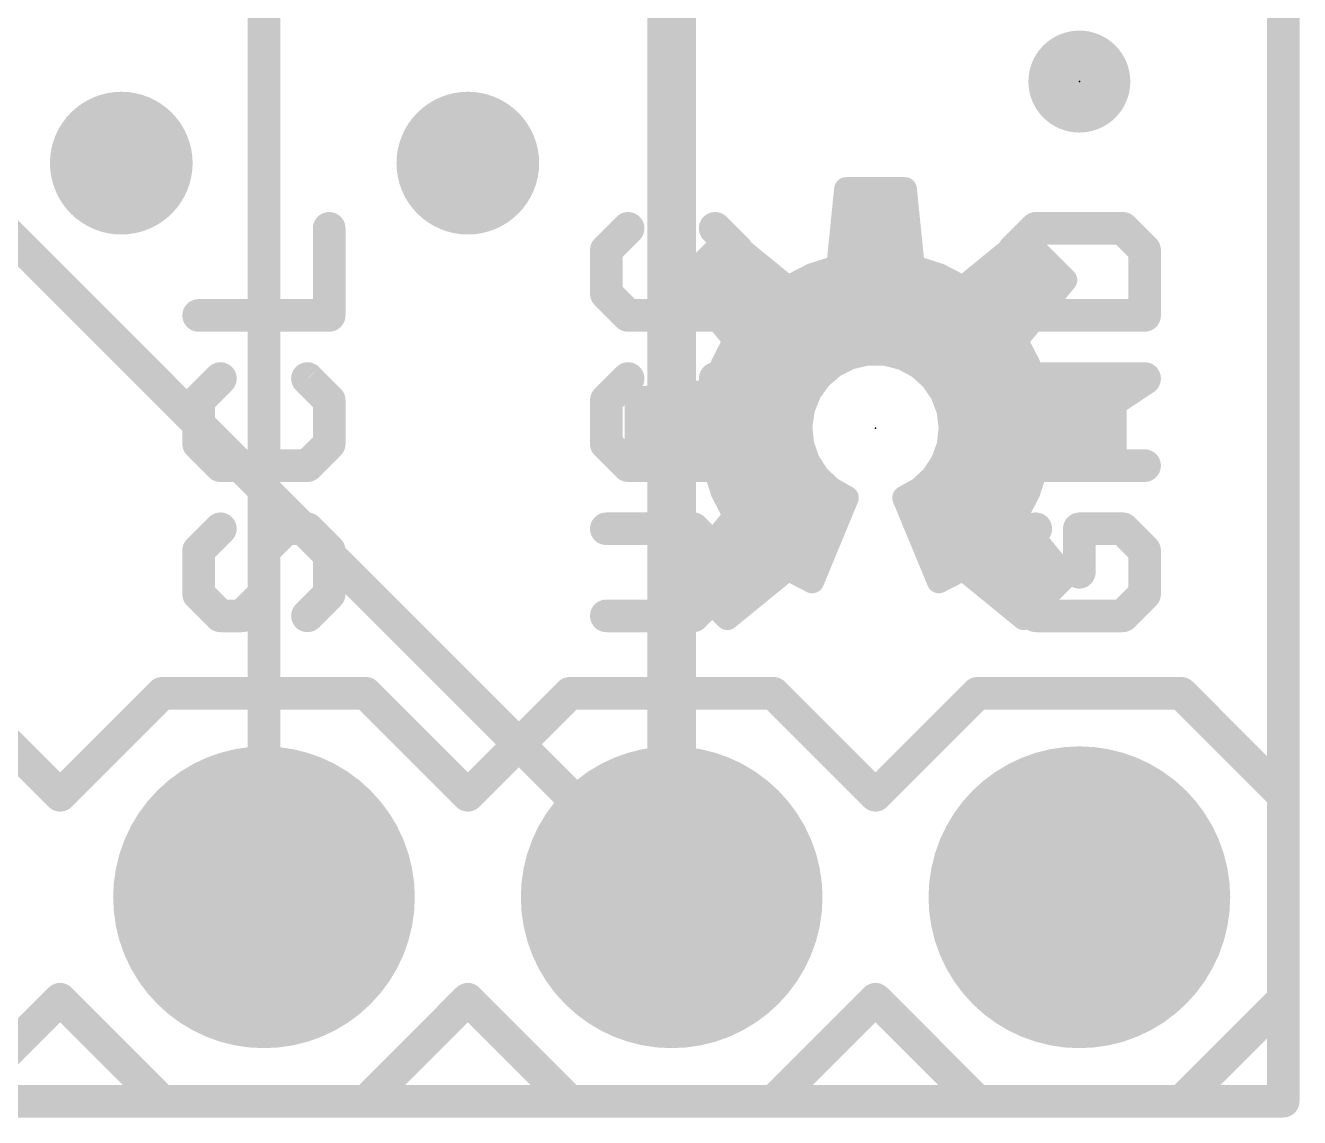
# Model space of a CAD drawing. Extents: x -0.1 to 16.5, y -10.2 to 17.9.
# Drawn here: x 7.4 to 15.34, y -0.1 to 6.7 of the extents above; entities that cross this region are included whole.
import ezdxf

# ---------------------------------------------------------------- set-up
doc = ezdxf.new("R2010")
doc.units = 0
for name, color, linetype in [('1', 22, 'CONTINUOUS'), ('16', 175, 'CONTINUOUS'), ('17', 82, 'CONTINUOUS'), ('18', 82, 'CONTINUOUS'), ('20', 53, 'CONTINUOUS'), ('21', 251, 'CONTINUOUS'), ('22', 2, 'CONTINUOUS'), ('23', 7, 'CONTINUOUS'), ('24', 7, 'CONTINUOUS'), ('51', 53, 'CONTINUOUS')]:
    doc.layers.add(name, color=color, linetype=linetype)

# ---------------------------------------------------------------- blocks, each defined once
blk = doc.blocks.new('RECT')
blk.add_solid([(-0.5, -0.5), (0.5, -0.5), (-0.5, 0.5), (0.5, 0.5)])
blk = doc.blocks.new('ROUNDP')
at = {"const_width": 0.5}
blk.add_lwpolyline([(0, -0.25, 1), (0, 0.25, 1), (0, -0.25)], format="xyb", dxfattribs=at)
blk = doc.blocks.new('PIE')
at = {"const_width": 0.5}
blk.add_lwpolyline([(0, -0.25, 1), (0, 0.25, 1), (0, -0.25)], format="xyb", dxfattribs=at)
blk = doc.blocks.new('ROUNDV')
at = {"const_width": 0.5}
blk.add_lwpolyline([(0, -0.25, 1), (0, 0.25, 1), (0, -0.25)], format="xyb", dxfattribs=at)

msp = doc.modelspace()

# ---------------------------------------------------------------- linework, layer by layer
at = {"layer": '1'}
for points, const_width in [([(15.24, 0), (15.24, 17.78)], 0.2032), ([(11.43, 1.27), (11.43, 9.525)], 0.3048), ([(11.43, 1.27), (6.35, 6.35)], 0.2032), ([(0, 0), (15.24, 0)], 0.2032)]:
    msp.add_lwpolyline(points, dxfattribs=dict(at, const_width=const_width))
for points, const_width in [([(11.3941, 1.2341, 1), (11.4659, 1.3059)], 0.1016), ([(11.3538, 1.27, 1), (11.5062, 1.27)], 0.1524), ([(15.24, -0.0508, 1), (15.24, 0.0508)], 0.1016), ([(15.1892, 0, 1), (15.2908, 0)], 0.1016)]:
    msp.add_lwpolyline(points, format="xyb", dxfattribs=dict(at, const_width=const_width))
at = {"layer": '16', "const_width": 0.2032}
for points in [[(15.24, 0), (15.24, 17.78)], [(8.89, 1.27), (8.89, 8.382)], [(0, 0), (15.24, 0)]]:
    msp.add_lwpolyline(points, dxfattribs=at)
at = {"layer": '16', "const_width": 0.1016}
for points in [[(8.8392, 1.27, 1), (8.9408, 1.27)], [(15.24, -0.0508, 1), (15.24, 0.0508)], [(15.1892, 0, 1), (15.2908, 0)]]:
    msp.add_lwpolyline(points, format="xyb", dxfattribs=at)
at = {"layer": '20', "const_width": 0.2032}
for points in [[(15.24, 0), (15.24, 17.78)], [(0, 0), (15.24, 0)]]:
    msp.add_lwpolyline(points, dxfattribs=at)
at = {"layer": '20', "const_width": 0.1016}
for points in [[(15.24, -0.0508, 1), (15.24, 0.0508)], [(15.1892, 0, 1), (15.2908, 0)]]:
    msp.add_lwpolyline(points, format="xyb", dxfattribs=at)
at = {"layer": '21', "const_width": 0.2032}
for points in [[(9.2964, 4.8936), (9.2964, 5.436)], [(11.1585, 5.436), (11.0229, 5.3004)], [(11.8364, 5.3004), (11.7008, 5.436)], [(13.6985, 5.436), (13.5629, 5.3004)], [(14.2408, 5.436), (13.6985, 5.436)], [(14.3764, 5.3004), (14.2408, 5.436)], [(11.0229, 5.3004), (11.0229, 5.0292)], [(11.8364, 5.0292), (11.8364, 5.3004)], [(13.5629, 5.3004), (13.5629, 4.8936)], [(14.3764, 4.8936), (14.3764, 5.3004)], [(11.0229, 5.0292), (11.1585, 4.8936)], [(11.7008, 4.8936), (11.8364, 5.0292)], [(8.4829, 4.8936), (9.2964, 4.8936)], [(11.1585, 4.8936), (11.7008, 4.8936)], [(13.5629, 4.8936), (14.3764, 4.8936)], [(8.6185, 4.5004), (8.4829, 4.3649)], [(9.2964, 4.3649), (9.1608, 4.5004)], [(11.1585, 4.5004), (11.0229, 4.3649)], [(11.8364, 4.3649), (11.7008, 4.5004)], [(13.5629, 3.9581), (14.3764, 4.5004)], [(14.3764, 4.5004), (13.5629, 4.5004)], [(8.4829, 4.3649), (8.4829, 4.0937)], [(9.2964, 4.0937), (9.2964, 4.3649)], [(11.0229, 4.3649), (11.0229, 4.0937)], [(11.8364, 4.0937), (11.8364, 4.3649)], [(8.4829, 4.0937), (8.6185, 3.9581)], [(9.1608, 3.9581), (9.2964, 4.0937)], [(11.0229, 4.0937), (11.1585, 3.9581)], [(11.7008, 3.9581), (11.8364, 4.0937)], [(8.6185, 3.9581), (9.1608, 3.9581)], [(11.1585, 3.9581), (11.7008, 3.9581)], [(14.3764, 3.9581), (13.5629, 3.9581)], [(8.6185, 3.5649), (8.4829, 3.4293)], [(8.8897, 3.4293), (9.0252, 3.5649)], [(9.0252, 3.5649), (9.1608, 3.5649)], [(9.1608, 3.5649), (9.2964, 3.4293)], [(11.5652, 3.5649), (11.0229, 3.5649)], [(11.8364, 3.2938), (11.5652, 3.5649)], [(13.6985, 3.5649), (13.5629, 3.4293)], [(14.2408, 3.5649), (13.9697, 3.5649)], [(13.9697, 3.5649), (13.9697, 3.2938)], [(14.3764, 3.4293), (14.2408, 3.5649)], [(8.4829, 3.4293), (8.4829, 3.1582)], [(8.8897, 3.1582), (8.8897, 3.4293)], [(9.2964, 3.4293), (9.2964, 3.1582)], [(13.5629, 3.4293), (13.5629, 3.1582)], [(14.3764, 3.1582), (14.3764, 3.4293)], [(11.5652, 3.0226), (11.8364, 3.2938)], [(8.4829, 3.1582), (8.6185, 3.0226)], [(8.7541, 3.0226), (8.8897, 3.1582)], [(9.2964, 3.1582), (9.1608, 3.0226)], [(13.5629, 3.1582), (13.6985, 3.0226)], [(14.2408, 3.0226), (14.3764, 3.1582)], [(8.6185, 3.0226), (8.7541, 3.0226)], [(11.0229, 3.0226), (11.5652, 3.0226)], [(13.6985, 3.0226), (14.2408, 3.0226)], [(6.985, 2.54), (7.62, 1.905)], [(8.255, 2.54), (7.62, 1.905)], [(8.255, 2.54), (9.525, 2.54)], [(9.525, 2.54), (10.16, 1.905)], [(10.16, 1.905), (10.795, 2.54)], [(10.795, 2.54), (12.065, 2.54)], [(12.065, 2.54), (12.7, 1.905)], [(12.7, 1.905), (13.335, 2.54)], [(13.335, 2.54), (14.605, 2.54)], [(14.605, 2.54), (15.24, 1.905)], [(15.24, 1.905), (15.24, 0.635)], [(7.62, 0.635), (6.985, 0)], [(7.62, 0.635), (8.255, 0)], [(10.16, 0.635), (9.525, 0)], [(10.795, 0), (10.16, 0.635)], [(12.7, 0.635), (12.065, 0)], [(13.335, 0), (12.7, 0.635)], [(15.24, 0.635), (14.605, 0)], [(9.525, 0), (8.255, 0)], [(12.065, 0), (10.795, 0)], [(14.605, 0), (13.335, 0)]]:
    msp.add_lwpolyline(points, dxfattribs=at)
at = {"layer": '21', "const_width": 0.1016}
for points in [[(9.3472, 5.436, 1), (9.2456, 5.436)], [(11.1944, 5.4, 1), (11.1226, 5.4719)], [(11.7367, 5.4719, 1), (11.6649, 5.4)], [(13.6985, 5.4868, 1), (13.6985, 5.3852)], [(13.7344, 5.4, 1), (13.6626, 5.4719)], [(14.2767, 5.4719, 1), (14.2049, 5.4)], [(14.2408, 5.3852, 1), (14.2408, 5.4868)], [(11.0737, 5.3004, 1), (10.9721, 5.3004)], [(11.8872, 5.3004, 1), (11.7856, 5.3004)], [(13.6137, 5.3004, 1), (13.5121, 5.3004)], [(14.4272, 5.3004, 1), (14.3256, 5.3004)], [(10.987, 5.3363, 1), (11.0588, 5.2645)], [(11.8005, 5.2645, 1), (11.8723, 5.3363)], [(13.527, 5.3363, 1), (13.5988, 5.2645)], [(14.3405, 5.2645, 1), (14.4123, 5.3363)], [(11.0588, 5.0651, 1), (10.987, 4.9933)], [(11.8723, 4.9933, 1), (11.8005, 5.0651)], [(10.9721, 5.0292, 1), (11.0737, 5.0292)], [(11.7856, 5.0292, 1), (11.8872, 5.0292)], [(8.4829, 4.9444, 1), (8.4829, 4.8428)], [(9.2456, 4.8936, 1), (9.3472, 4.8936)], [(9.2964, 4.8428, 1), (9.2964, 4.9444)], [(11.1585, 4.9444, 1), (11.1585, 4.8428)], [(11.1226, 4.8577, 1), (11.1944, 4.9296)], [(11.6649, 4.9296, 1), (11.7367, 4.8577)], [(11.7008, 4.8428, 1), (11.7008, 4.9444)], [(13.5629, 4.9444, 1), (13.5629, 4.8428)], [(13.5121, 4.8936, 1), (13.6137, 4.8936)], [(14.3256, 4.8936, 1), (14.4272, 4.8936)], [(14.3764, 4.8428, 1), (14.3764, 4.9444)], [(8.6544, 4.4645, 1), (8.5826, 4.5364)], [(9.1967, 4.5364, 1), (9.1249, 4.4645)], [(11.1944, 4.4645, 1), (11.1226, 4.5364)], [(11.7367, 4.5364, 1), (11.6649, 4.4645)], [(13.5629, 4.5512, 1), (13.5629, 4.4496)], [(14.4046, 4.4582, 1), (14.3482, 4.5427)], [(14.3764, 4.4496, 1), (14.3764, 4.5512)], [(8.5337, 4.3649, 1), (8.4321, 4.3649)], [(8.447, 4.4008, 1), (8.5188, 4.3289)], [(9.3472, 4.3649, 1), (9.2456, 4.3649)], [(9.2605, 4.3289, 1), (9.3323, 4.4008)], [(11.0737, 4.3649, 1), (10.9721, 4.3649)], [(10.987, 4.4008, 1), (11.0588, 4.3289)], [(11.8872, 4.3649, 1), (11.7856, 4.3649)], [(11.8005, 4.3289, 1), (11.8723, 4.4008)], [(8.5188, 4.1296, 1), (8.447, 4.0578)], [(8.4321, 4.0937, 1), (8.5337, 4.0937)], [(9.2456, 4.0937, 1), (9.3472, 4.0937)], [(9.3323, 4.0578, 1), (9.2605, 4.1296)], [(11.0588, 4.1296, 1), (10.987, 4.0578)], [(10.9721, 4.0937, 1), (11.0737, 4.0937)], [(11.7856, 4.0937, 1), (11.8872, 4.0937)], [(11.8723, 4.0578, 1), (11.8005, 4.1296)], [(8.6185, 4.0089, 1), (8.6185, 3.9073)], [(9.1608, 3.9073, 1), (9.1608, 4.0089)], [(11.1585, 4.0089, 1), (11.1585, 3.9073)], [(11.7008, 3.9073, 1), (11.7008, 4.0089)], [(13.5629, 4.0089, 1), (13.5629, 3.9073)], [(13.5347, 4.0004, 1), (13.5911, 3.9159)], [(14.3764, 3.9073, 1), (14.3764, 4.0089)], [(8.5826, 3.9222, 1), (8.6544, 3.994)], [(9.1249, 3.994, 1), (9.1967, 3.9222)], [(11.1226, 3.9222, 1), (11.1944, 3.994)], [(11.6649, 3.994, 1), (11.7367, 3.9222)], [(8.6544, 3.529, 1), (8.5826, 3.6008)], [(9.0252, 3.6157, 1), (9.0252, 3.5141)], [(9.0612, 3.529, 1), (8.9893, 3.6008)], [(9.1967, 3.6008, 1), (9.1249, 3.529)], [(9.1608, 3.5141, 1), (9.1608, 3.6157)], [(11.0229, 3.6157, 1), (11.0229, 3.5141)], [(11.6012, 3.6008, 1), (11.5293, 3.529)], [(11.5652, 3.5141, 1), (11.5652, 3.6157)], [(13.7344, 3.529, 1), (13.6626, 3.6008)], [(13.9697, 3.6157, 1), (13.9697, 3.5141)], [(14.0205, 3.5649, 1), (13.9189, 3.5649)], [(14.2767, 3.6008, 1), (14.2049, 3.529)], [(14.2408, 3.5141, 1), (14.2408, 3.6157)], [(8.5337, 3.4293, 1), (8.4321, 3.4293)], [(8.447, 3.4653, 1), (8.5188, 3.3934)], [(8.8537, 3.4653, 1), (8.9256, 3.3934)], [(8.9405, 3.4293, 1), (8.8389, 3.4293)], [(9.3472, 3.4293, 1), (9.2456, 3.4293)], [(9.2605, 3.3934, 1), (9.3323, 3.4653)], [(13.6137, 3.4293, 1), (13.5121, 3.4293)], [(13.527, 3.4653, 1), (13.5988, 3.3934)], [(14.4272, 3.4293, 1), (14.3256, 3.4293)], [(14.3405, 3.3934, 1), (14.4123, 3.4653)], [(11.8723, 3.2578, 1), (11.8005, 3.3297)], [(11.8005, 3.2578, 1), (11.8723, 3.3297)], [(13.9189, 3.2938, 1), (14.0205, 3.2938)], [(8.5188, 3.1941, 1), (8.447, 3.1223)], [(8.9256, 3.1223, 1), (8.8537, 3.1941)], [(9.3323, 3.1223, 1), (9.2605, 3.1941)], [(13.5988, 3.1941, 1), (13.527, 3.1223)], [(14.4123, 3.1223, 1), (14.3405, 3.1941)], [(8.4321, 3.1582, 1), (8.5337, 3.1582)], [(8.8389, 3.1582, 1), (8.9405, 3.1582)], [(9.2456, 3.1582, 1), (9.3472, 3.1582)], [(13.5121, 3.1582, 1), (13.6137, 3.1582)], [(14.3256, 3.1582, 1), (14.4272, 3.1582)], [(8.6185, 3.0734, 1), (8.6185, 2.9718)], [(8.5826, 2.9867, 1), (8.6544, 3.0585)], [(8.7182, 3.0585, 1), (8.79, 2.9867)], [(8.7541, 2.9718, 1), (8.7541, 3.0734)], [(9.1249, 3.0585, 1), (9.1967, 2.9867)], [(11.0229, 3.0734, 1), (11.0229, 2.9718)], [(11.5293, 3.0585, 1), (11.6012, 2.9867)], [(11.5652, 2.9718, 1), (11.5652, 3.0734)], [(13.6985, 3.0734, 1), (13.6985, 2.9718)], [(13.6626, 2.9867, 1), (13.7344, 3.0585)], [(14.2049, 3.0585, 1), (14.2767, 2.9867)], [(14.2408, 2.9718, 1), (14.2408, 3.0734)], [(8.255, 2.5908, 1), (8.255, 2.4892)], [(8.2909, 2.5041, 1), (8.2191, 2.5759)], [(9.5609, 2.5759, 1), (9.4891, 2.5041)], [(9.525, 2.4892, 1), (9.525, 2.5908)], [(10.795, 2.5908, 1), (10.795, 2.4892)], [(10.8309, 2.5041, 1), (10.7591, 2.5759)], [(12.1009, 2.5759, 1), (12.0291, 2.5041)], [(12.065, 2.4892, 1), (12.065, 2.5908)], [(13.335, 2.5908, 1), (13.335, 2.4892)], [(13.3709, 2.5041, 1), (13.2991, 2.5759)], [(14.6409, 2.5759, 1), (14.5691, 2.5041)], [(14.605, 2.4892, 1), (14.605, 2.5908)], [(7.5841, 1.9409, 1), (7.6559, 1.8691)], [(7.5841, 1.8691, 1), (7.6559, 1.9409)], [(10.1241, 1.9409, 1), (10.1959, 1.8691)], [(10.1241, 1.8691, 1), (10.1959, 1.9409)], [(12.6641, 1.9409, 1), (12.7359, 1.8691)], [(12.6641, 1.8691, 1), (12.7359, 1.9409)], [(15.2908, 1.905, 1), (15.1892, 1.905)], [(15.2041, 1.8691, 1), (15.2759, 1.9409)], [(7.6559, 0.6709, 1), (7.5841, 0.5991)], [(7.6559, 0.5991, 1), (7.5841, 0.6709)], [(10.1959, 0.6709, 1), (10.1241, 0.5991)], [(10.1959, 0.5991, 1), (10.1241, 0.6709)], [(12.7359, 0.6709, 1), (12.6641, 0.5991)], [(12.7359, 0.5991, 1), (12.6641, 0.6709)], [(15.2759, 0.5991, 1), (15.2041, 0.6709)], [(15.1892, 0.635, 1), (15.2908, 0.635)], [(8.255, 0.0508, 1), (8.255, -0.0508)], [(8.2191, -0.0359, 1), (8.2909, 0.0359)], [(9.4891, 0.0359, 1), (9.5609, -0.0359)], [(9.525, -0.0508, 1), (9.525, 0.0508)], [(10.795, 0.0508, 1), (10.795, -0.0508)], [(10.7591, -0.0359, 1), (10.8309, 0.0359)], [(12.0291, 0.0359, 1), (12.1009, -0.0359)], [(12.065, -0.0508, 1), (12.065, 0.0508)], [(13.335, 0.0508, 1), (13.335, -0.0508)], [(13.2991, -0.0359, 1), (13.3709, 0.0359)], [(14.5691, 0.0359, 1), (14.6409, -0.0359)], [(14.605, -0.0508, 1), (14.605, 0.0508)]]:
    msp.add_lwpolyline(points, format="xyb", dxfattribs=at)
at = {"layer": '22', "const_width": 0.15}
for points in [[(12.468, 5.1959), (12.5172, 5.6798)], [(12.5172, 5.6798), (12.8828, 5.6798)], [(12.8828, 5.6798), (12.932, 5.1959)], [(12.8969, 5.541), (12.5031, 5.541)], [(11.518, 5.1145), (11.7765, 5.373)], [(11.7765, 5.373), (12.1535, 5.0656)], [(12.9122, 5.391), (12.4878, 5.391)], [(13.2465, 5.0656), (13.6235, 5.373)], [(13.6235, 5.373), (13.882, 5.1145)], [(11.9384, 5.241), (11.6445, 5.241)], [(12.3053, 5.1438), (12.468, 5.1959)], [(12.9274, 5.241), (12.4726, 5.241)], [(12.932, 5.1959), (13.0947, 5.1438)], [(13.7555, 5.241), (13.4616, 5.241)], [(11.8254, 4.7375), (11.518, 5.1145)], [(12.1223, 5.091), (11.5372, 5.091)], [(12.1535, 5.0656), (12.3053, 5.1438)], [(13.1972, 5.091), (12.2028, 5.091)], [(13.0947, 5.1438), (13.2465, 5.0656)], [(13.8628, 5.091), (13.2777, 5.091)], [(13.882, 5.1145), (13.5746, 4.7375)], [(13.7405, 4.941), (11.6595, 4.941)], [(13.6182, 4.791), (11.7818, 4.791)], [(11.7472, 4.5857), (11.8254, 4.7375)], [(13.5746, 4.7375), (13.6528, 4.5857)], [(12.5811, 4.641), (11.7757, 4.641)], [(12.5398, 4.6314), (12.4397, 4.5806)], [(12.649, 4.6568), (12.5398, 4.6314)], [(12.7612, 4.6556), (12.649, 4.6568)], [(12.8699, 4.6278), (12.7612, 4.6556)], [(13.6243, 4.641), (12.8183, 4.641)], [(12.9689, 4.5749), (12.8699, 4.6278)], [(11.6951, 4.423), (11.7472, 4.5857)], [(12.4397, 4.5806), (12.3545, 4.5076)], [(13.0524, 4.5), (12.9689, 4.5749)], [(13.6528, 4.5857), (13.7049, 4.423)], [(12.3426, 4.491), (11.7169, 4.491)], [(12.3545, 4.5076), (12.2892, 4.4164)], [(13.1158, 4.4074), (13.0524, 4.5)], [(13.6831, 4.491), (13.0586, 4.491)], [(11.2112, 4.3738), (11.6951, 4.423)], [(11.2112, 4.0082), (11.2112, 4.3738)], [(12.2892, 4.4164), (12.2473, 4.3123)], [(13.1553, 4.3024), (13.1158, 4.4074)], [(13.7049, 4.423), (14.1888, 4.3738)], [(14.1888, 4.3738), (14.1888, 4.0082)], [(12.2589, 4.341), (11.2112, 4.341)], [(12.2473, 4.3123), (12.2315, 4.2012)], [(14.1888, 4.341), (13.1408, 4.341)], [(13.1688, 4.191), (13.1553, 4.3024)], [(12.2325, 4.191), (11.2112, 4.191)], [(12.2315, 4.2012), (12.2424, 4.0895)], [(13.1559, 4.0816), (13.1688, 4.191)], [(14.1888, 4.191), (13.1688, 4.191)], [(12.2424, 4.0895), (12.2797, 3.9837)], [(13.1177, 3.9782), (13.1559, 4.0816)], [(12.2595, 4.041), (11.2112, 4.041)], [(11.6951, 3.959), (11.2112, 4.0082)], [(12.2797, 3.9837), (12.341, 3.8897)], [(13.0565, 3.8865), (13.1177, 3.9782)], [(14.1888, 4.041), (13.1409, 4.041)], [(14.1888, 4.0082), (13.7049, 3.959)], [(11.7472, 3.7963), (11.6951, 3.959)], [(13.7049, 3.959), (13.6528, 3.7963)], [(12.3401, 3.891), (11.7169, 3.891)], [(12.341, 3.8897), (12.4228, 3.813)], [(12.9756, 3.8117), (13.0565, 3.8865)], [(13.6831, 3.891), (13.0595, 3.891)], [(11.8254, 3.6445), (11.7472, 3.7963)], [(12.5136, 3.741), (11.7757, 3.741)], [(12.5206, 3.7579), (12.3053, 3.2382)], [(12.4228, 3.813), (12.5206, 3.7579)], [(12.8794, 3.7579), (12.9756, 3.8117)], [(13.0947, 3.2382), (12.8794, 3.7579)], [(13.6243, 3.741), (12.8864, 3.741)], [(13.6528, 3.7963), (13.5746, 3.6445)], [(11.518, 3.2675), (11.8254, 3.6445)], [(12.4515, 3.591), (11.7818, 3.591)], [(13.6182, 3.591), (12.9485, 3.591)], [(13.5746, 3.6445), (13.882, 3.2675)], [(12.3893, 3.441), (11.6595, 3.441)], [(13.7405, 3.441), (13.0107, 3.441)], [(11.7765, 3.009), (11.518, 3.2675)], [(12.1224, 3.291), (11.5372, 3.291)], [(12.1535, 3.3164), (11.7765, 3.009)], [(12.3053, 3.2382), (12.1535, 3.3164)], [(12.3272, 3.291), (12.2028, 3.291)], [(13.1972, 3.291), (13.0728, 3.291)], [(13.2465, 3.3164), (13.0947, 3.2382)], [(13.6235, 3.009), (13.2465, 3.3164)], [(13.8628, 3.291), (13.2777, 3.291)], [(13.882, 3.2675), (13.6235, 3.009)], [(11.9384, 3.141), (11.6445, 3.141)], [(13.7555, 3.141), (13.4616, 3.141)]]:
    msp.add_lwpolyline(points, dxfattribs=at)
at = {"layer": '22', "const_width": 0.075}
for points in [[(12.5172, 5.7173, 1), (12.5172, 5.6423)], [(12.5545, 5.676, 1), (12.4799, 5.6836)], [(12.9201, 5.6836, 1), (12.8455, 5.676)], [(12.8828, 5.6423, 1), (12.8828, 5.7173)], [(12.5031, 5.5785, 1), (12.5031, 5.5035)], [(12.8969, 5.5035, 1), (12.8969, 5.5785)], [(11.8002, 5.4021, 1), (11.7528, 5.3439)], [(11.803, 5.3465, 1), (11.75, 5.3995)], [(12.4878, 5.4285, 1), (12.4878, 5.3535)], [(12.9122, 5.3535, 1), (12.9122, 5.4285)], [(13.65, 5.3995, 1), (13.597, 5.3465)], [(13.6472, 5.3439, 1), (13.5998, 5.4021)], [(11.6445, 5.2785, 1), (11.6445, 5.2035)], [(11.9384, 5.2035, 1), (11.9384, 5.2785)], [(12.4726, 5.2785, 1), (12.4726, 5.2035)], [(12.4794, 5.1602, 1), (12.4566, 5.2316)], [(12.9434, 5.2316, 1), (12.9206, 5.1602)], [(12.9274, 5.2035, 1), (12.9274, 5.2785)], [(13.4616, 5.2785, 1), (13.4616, 5.2035)], [(13.7555, 5.2035, 1), (13.7555, 5.2785)], [(11.5471, 5.1382, 1), (11.4889, 5.0908)], [(11.4915, 5.141, 1), (11.5445, 5.088)], [(11.5372, 5.1285, 1), (11.5372, 5.0535)], [(12.1223, 5.0535, 1), (12.1223, 5.1285)], [(12.2028, 5.1285, 1), (12.2028, 5.0535)], [(12.2939, 5.1795, 1), (12.3168, 5.1081)], [(12.3225, 5.1105, 1), (12.2882, 5.1772)], [(12.4307, 5.1997, 1), (12.5053, 5.1921)], [(12.8947, 5.1921, 1), (12.9693, 5.1997)], [(13.1118, 5.1772, 1), (13.0775, 5.1105)], [(13.0832, 5.1081, 1), (13.1061, 5.1795)], [(13.1972, 5.0535, 1), (13.1972, 5.1285)], [(13.2777, 5.1285, 1), (13.2777, 5.0535)], [(13.9111, 5.0908, 1), (13.8529, 5.1382)], [(13.8555, 5.088, 1), (13.9085, 5.141)], [(13.8628, 5.0535, 1), (13.8628, 5.1285)], [(12.1363, 5.0989, 1), (12.1707, 5.0323)], [(12.1298, 5.0365, 1), (12.1772, 5.0947)], [(13.2228, 5.0947, 1), (13.2702, 5.0365)], [(13.2293, 5.0323, 1), (13.2637, 5.0989)], [(11.6595, 4.9785, 1), (11.6595, 4.9035)], [(13.7405, 4.9035, 1), (13.7405, 4.9785)], [(11.7818, 4.8285, 1), (11.7818, 4.7535)], [(13.6182, 4.7535, 1), (13.6182, 4.8285)], [(11.8587, 4.7203, 1), (11.7921, 4.7547)], [(11.7963, 4.7138, 1), (11.8545, 4.7612)], [(13.6079, 4.7547, 1), (13.5413, 4.7203)], [(13.5455, 4.7612, 1), (13.6037, 4.7138)], [(11.7757, 4.6785, 1), (11.7757, 4.6035)], [(12.5312, 4.6679, 1), (12.5483, 4.5948)], [(12.5567, 4.5979, 1), (12.5228, 4.6648)], [(12.5811, 4.6035, 1), (12.5811, 4.6785)], [(12.6494, 4.6943, 1), (12.6486, 4.6193)], [(12.6575, 4.6203, 1), (12.6405, 4.6934)], [(12.7705, 4.6919, 1), (12.7519, 4.6193)], [(12.7608, 4.6181, 1), (12.7616, 4.6931)], [(12.8183, 4.6785, 1), (12.8183, 4.6035)], [(12.8876, 4.6608, 1), (12.8522, 4.5947)], [(12.8606, 4.5914, 1), (12.8792, 4.6641)], [(13.6243, 4.6035, 1), (13.6243, 4.6785)], [(11.7138, 4.6028, 1), (11.7805, 4.5685)], [(11.7829, 4.5742, 1), (11.7115, 4.5971)], [(12.4227, 4.6141, 1), (12.4566, 4.5472)], [(12.4641, 4.5522, 1), (12.4153, 4.6091)], [(12.9939, 4.6028, 1), (12.9439, 4.547)], [(12.9512, 4.5418, 1), (12.9866, 4.608)], [(13.6885, 4.5971, 1), (13.6171, 4.5742)], [(13.6195, 4.5685, 1), (13.6862, 4.6028)], [(11.7169, 4.5285, 1), (11.7169, 4.4535)], [(12.3301, 4.536, 1), (12.3789, 4.4791)], [(12.385, 4.4857, 1), (12.324, 4.5294)], [(12.3426, 4.4535, 1), (12.3426, 4.5285)], [(13.0834, 4.5212, 1), (13.0215, 4.4788)], [(13.0586, 4.5285, 1), (13.0586, 4.4535)], [(13.0274, 4.4721, 1), (13.0775, 4.5279)], [(13.6831, 4.4535, 1), (13.6831, 4.5285)], [(11.2487, 4.3738, 1), (11.1737, 4.3738)], [(11.2074, 4.4111, 1), (11.215, 4.3365)], [(11.6594, 4.4344, 1), (11.7308, 4.4116)], [(11.6989, 4.3857, 1), (11.6913, 4.4603)], [(12.2587, 4.4382, 1), (12.3196, 4.3945)], [(12.3239, 4.4024, 1), (12.2544, 4.4304)], [(13.1509, 4.4206, 1), (13.0807, 4.3942)], [(13.0849, 4.3862, 1), (13.1468, 4.4286)], [(13.7087, 4.4603, 1), (13.7011, 4.3857)], [(13.6692, 4.4116, 1), (13.7406, 4.4344)], [(14.2263, 4.3738, 1), (14.1513, 4.3738)], [(14.185, 4.3365, 1), (14.1926, 4.4111)], [(11.2112, 4.3785, 1), (11.2112, 4.3035)], [(12.2845, 4.307, 1), (12.2102, 4.3176)], [(12.2589, 4.3035, 1), (12.2589, 4.3785)], [(13.1408, 4.3785, 1), (13.1408, 4.3035)], [(13.1926, 4.3069, 1), (13.1181, 4.2979)], [(14.1888, 4.3035, 1), (14.1888, 4.3785)], [(12.2125, 4.3262, 1), (12.2821, 4.2983)], [(13.1203, 4.2892, 1), (13.1904, 4.3156)], [(11.2112, 4.2285, 1), (11.2112, 4.1535)], [(12.2688, 4.2048, 1), (12.1941, 4.1975)], [(12.1943, 4.2065, 1), (12.2686, 4.1959)], [(12.2325, 4.1535, 1), (12.2325, 4.2285)], [(13.1688, 4.2285, 1), (13.1688, 4.1535)], [(13.206, 4.1866, 1), (13.1316, 4.1954)], [(13.1316, 4.1865, 1), (13.206, 4.1955)], [(14.1888, 4.1535, 1), (14.1888, 4.2285)], [(12.2778, 4.102, 1), (12.2071, 4.0771)], [(12.2051, 4.0858, 1), (12.2798, 4.0932)], [(13.191, 4.0686, 1), (13.1207, 4.0945)], [(11.2112, 4.0785, 1), (11.2112, 4.0035)], [(11.215, 4.0455, 1), (11.2074, 3.9709)], [(12.3111, 4.0041, 1), (12.2482, 3.9632)], [(12.2595, 4.0035, 1), (12.2595, 4.0785)], [(13.1489, 3.9573, 1), (13.0865, 3.999)], [(13.1409, 4.0785, 1), (13.1409, 4.0035)], [(13.1186, 4.086, 1), (13.1931, 4.0772)], [(14.1926, 3.9709, 1), (14.185, 4.0455)], [(14.1888, 4.0035, 1), (14.1888, 4.0785)], [(11.1737, 4.0082, 1), (11.2487, 4.0082)], [(11.7308, 3.9704, 1), (11.6594, 3.9476)], [(11.6913, 3.9217, 1), (11.6989, 3.9963)], [(12.2443, 3.9712, 1), (12.315, 3.9961)], [(13.0825, 3.9911, 1), (13.1529, 3.9652)], [(13.7011, 3.9963, 1), (13.7087, 3.9217)], [(13.7406, 3.9476, 1), (13.6692, 3.9704)], [(14.1513, 4.0082, 1), (14.2263, 4.0082)], [(11.7169, 3.9285, 1), (11.7169, 3.8535)], [(12.3666, 3.917, 1), (12.3153, 3.8623)], [(12.3095, 3.8692, 1), (12.3724, 3.9102)], [(12.3401, 3.8535, 1), (12.3401, 3.9285)], [(13.0253, 3.9074, 1), (13.0877, 3.8657)], [(13.0595, 3.9285, 1), (13.0595, 3.8535)], [(13.0819, 3.859, 1), (13.031, 3.9141)], [(13.6831, 3.8535, 1), (13.6831, 3.9285)], [(11.7805, 3.8135, 1), (11.7138, 3.7792)], [(11.7115, 3.7849, 1), (11.7829, 3.8078)], [(11.7757, 3.7785, 1), (11.7757, 3.7035)], [(12.4412, 3.8456, 1), (12.4044, 3.7803)], [(12.3972, 3.7856, 1), (12.4485, 3.8403)], [(12.5552, 3.7435, 1), (12.486, 3.7723)], [(12.5022, 3.7252, 1), (12.539, 3.7906)], [(12.5136, 3.7035, 1), (12.5136, 3.7785)], [(12.914, 3.7723, 1), (12.8448, 3.7435)], [(12.8611, 3.7906, 1), (12.8977, 3.7252)], [(12.8864, 3.7785, 1), (12.8864, 3.7035)], [(12.9501, 3.8393, 1), (13.001, 3.7842)], [(12.9939, 3.779, 1), (12.9572, 3.8445)], [(13.6171, 3.8078, 1), (13.6885, 3.7849)], [(13.6862, 3.7792, 1), (13.6195, 3.8135)], [(13.6243, 3.7035, 1), (13.6243, 3.7785)], [(11.7818, 3.6285, 1), (11.7818, 3.5535)], [(11.7921, 3.6273, 1), (11.8587, 3.6617)], [(11.8545, 3.6208, 1), (11.7963, 3.6682)], [(12.4515, 3.5535, 1), (12.4515, 3.6285)], [(12.9485, 3.6285, 1), (12.9485, 3.5535)], [(13.6037, 3.6682, 1), (13.5455, 3.6208)], [(13.5413, 3.6617, 1), (13.6079, 3.6273)], [(13.6182, 3.5535, 1), (13.6182, 3.6285)], [(11.6595, 3.4785, 1), (11.6595, 3.4035)], [(12.3893, 3.4035, 1), (12.3893, 3.4785)], [(13.0107, 3.4785, 1), (13.0107, 3.4035)], [(13.7405, 3.4035, 1), (13.7405, 3.4785)], [(11.5445, 3.294, 1), (11.4915, 3.241)], [(11.5372, 3.3285, 1), (11.5372, 3.2535)], [(12.1707, 3.3497, 1), (12.1363, 3.2831)], [(12.1224, 3.2535, 1), (12.1224, 3.3285)], [(12.1772, 3.2873, 1), (12.1298, 3.3455)], [(12.2028, 3.3285, 1), (12.2028, 3.2535)], [(12.3272, 3.2535, 1), (12.3272, 3.3285)], [(13.0728, 3.3285, 1), (13.0728, 3.2535)], [(13.1972, 3.2535, 1), (13.1972, 3.3285)], [(13.2702, 3.3455, 1), (13.2228, 3.2873)], [(13.2637, 3.2831, 1), (13.2293, 3.3497)], [(13.2777, 3.3285, 1), (13.2777, 3.2535)], [(13.9085, 3.241, 1), (13.8555, 3.294)], [(13.8628, 3.2535, 1), (13.8628, 3.3285)], [(11.4889, 3.2912, 1), (11.5471, 3.2438)], [(12.2707, 3.2526, 1), (12.3399, 3.2238)], [(12.2881, 3.2049, 1), (12.3225, 3.2715)], [(13.0775, 3.2715, 1), (13.1119, 3.2049)], [(13.0601, 3.2238, 1), (13.1293, 3.2526)], [(13.8529, 3.2438, 1), (13.9111, 3.2912)], [(11.6445, 3.1785, 1), (11.6445, 3.1035)], [(11.9384, 3.1035, 1), (11.9384, 3.1785)], [(13.4616, 3.1785, 1), (13.4616, 3.1035)], [(13.7555, 3.1035, 1), (13.7555, 3.1785)], [(11.7528, 3.0381, 1), (11.8002, 2.9799)], [(11.75, 2.9825, 1), (11.803, 3.0355)], [(13.597, 3.0355, 1), (13.65, 2.9825)], [(13.5998, 2.9799, 1), (13.6472, 3.0381)]]:
    msp.add_lwpolyline(points, format="xyb", dxfattribs=at)
at = {"layer": '23'}
msp.add_point((13.97, 6.35), dxfattribs=at)
at = {"layer": '24'}
msp.add_point((12.7, 4.191), dxfattribs=at)

# ---------------------------------------------------------------- block references
at = {"layer": '1', "xscale": 0.635, "yscale": 0.635}
msp.add_blockref('PIE', (13.97, 6.35), dxfattribs=at)
at = {"layer": '17', "xscale": 1.8796, "yscale": 1.8796, "rotation": 90}
for p in [(8.89, 1.27), (8.89, 1.27), (11.43, 1.27), (11.43, 1.27), (13.97, 1.27), (13.97, 1.27)]:
    msp.add_blockref('ROUNDP', p, dxfattribs=at)
at = {"layer": '18', "xscale": 0.889, "yscale": 0.889}
for p in [(8.001, 5.842), (8.001, 5.842), (10.16, 5.842), (10.16, 5.842)]:
    msp.add_blockref('ROUNDV', p, dxfattribs=at)
at = {"layer": '51', "xscale": 0.508, "yscale": 0.508}
for p in [(8.89, 1.27), (11.43, 1.27), (13.97, 1.27)]:
    msp.add_blockref('RECT', p, dxfattribs=at)

doc.saveas('drawing.dxf')
